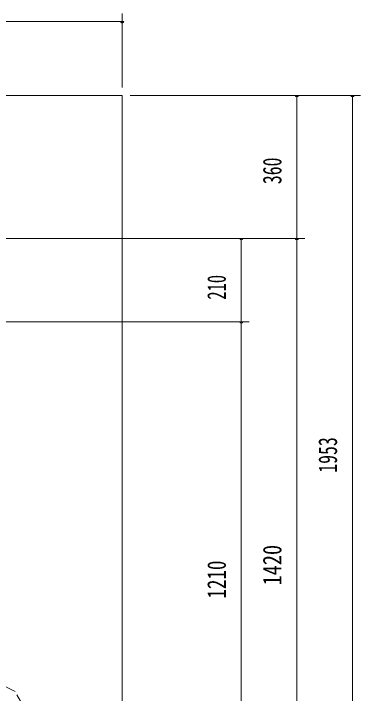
# Model space of a CAD drawing. Units: millimetres, scale not verified. Extents: x -5740 to 5740, y -4020 to 4020.
# Drawn here: x -110 to 764, y 43 to 1755 of the extents above; entities that cross this region are included whole.
import ezdxf
from ezdxf.enums import TextEntityAlignment as Align

# ---------------------------------------------------------------- set-up
doc = ezdxf.new("R2010")
doc.units = ezdxf.units.MM
doc.header["$LTSCALE"] = 10
doc.linetypes.add('USER5', pattern=[25, 6, -5, 2, -5, 2, -5])
for name, color, linetype, lineweight in [('0-0_0', 7, 'Continuous', 18), ('0-2_2ラック-03BODL', 7, 'Continuous', 18), ('0-7_2ラック-C下自転車奥', 6, 'USER5', 18), ('0-9_2ラック-F寸法', 3, 'Continuous', 18)]:
    doc.layers.add(name, color=color, linetype=linetype, lineweight=lineweight)
doc.styles.add('ＭＳ ゴシック', font='')
doc.styles.get('ＭＳ ゴシック').set_extended_font_data('MS Gothic')

# ---------------------------------------------------------------- blocks, each defined once
blk = doc.blocks.new('CCL-CYC-FRONT-TOP_2')
at = {"layer": '0-7_2ラック-C下自転車奥'}
for p in [(49, 137.42), (80, 20)]:
    blk.add_line(p, (80, 89.69), dxfattribs=at)

msp = doc.modelspace()

# ---------------------------------------------------------------- linework, layer by layer
at = {"layer": '0-0_0'}
msp.add_line((163.79, -661.08), (163.79, 1548.73), dxfattribs=at)
at = {"layer": '0-2_2ラック-03BODL'}
msp.add_lwpolyline([(313.79, -661.08), (163.79, -661.08), (163.79, 1548.73), (-1576.69, 1548.73)], dxfattribs=at)
at = {"layer": '0-9_2ラック-F寸法'}
for p, q in [((163.79, 1754.68), (163.79, 1568.73)), ((163.79, 1734.68), (-736.21, 1734.68)), ((167.79, 1734.68), (159.79, 1734.68)), ((763.79, 1548.73), (183.79, 1548.73)), ((607.79, 1548.73), (599.79, 1548.73)), ((603.79, 1548.73), (603.79, 1183.73)), ((747.79, 1548.73), (739.79, 1548.73)), ((743.79, 1548.73), (743.79, -406.27)), ((623.79, 1188.73), (-1155.89, 1188.73)), ((467.79, 1188.73), (459.79, 1188.73)), ((463.79, 1183.73), (463.79, 1188.73)), ((463.79, 1183.73), (463.79, 948.73)), ((607.79, 1188.73), (599.79, 1188.73)), ((603.79, 1183.73), (603.79, -406.27)), ((483.79, 978.73), (-524.83, 978.73)), ((467.79, 978.73), (459.79, 978.73)), ((463.79, 948.73), (463.79, -231.27))]:
    msp.add_line(p, q, dxfattribs=at)
for centre in [(163.79, 1734.68), (603.79, 1548.73), (743.79, 1548.73), (463.79, 1188.73), (603.79, 1188.73), (463.79, 978.73)]:
    msp.add_arc(centre, 4, 180, 0, dxfattribs=at)

# ---------------------------------------------------------------- block references
at = {"layer": '0-7_2ラック-C下自転車奥', "rotation": 30}
msp.add_blockref('CCL-CYC-FRONT-TOP_2', (-130.46, -70.46), dxfattribs=at)

# ---------------------------------------------------------------- texts
at = {"layer": '0-9_2ラック-F寸法', "color": 7, "style": 'ＭＳ ゴシック'}
for s, width, p in [('360', 0.7, (578.99, 1325.21)), ('210', 0.65, (438.99, 1034.37)), ('1953', 0.7, (718.99, 598.56)), ('1420', 0.8, (578.99, 314.66)), ('1210', 0.75, (438.99, 281.6))]:
    msp.add_text(s, height=46.89, rotation=90, dxfattribs=dict(at, width=width)).set_placement(p, align=Align.BOTTOM_LEFT)

doc.saveas('drawing.dxf')
